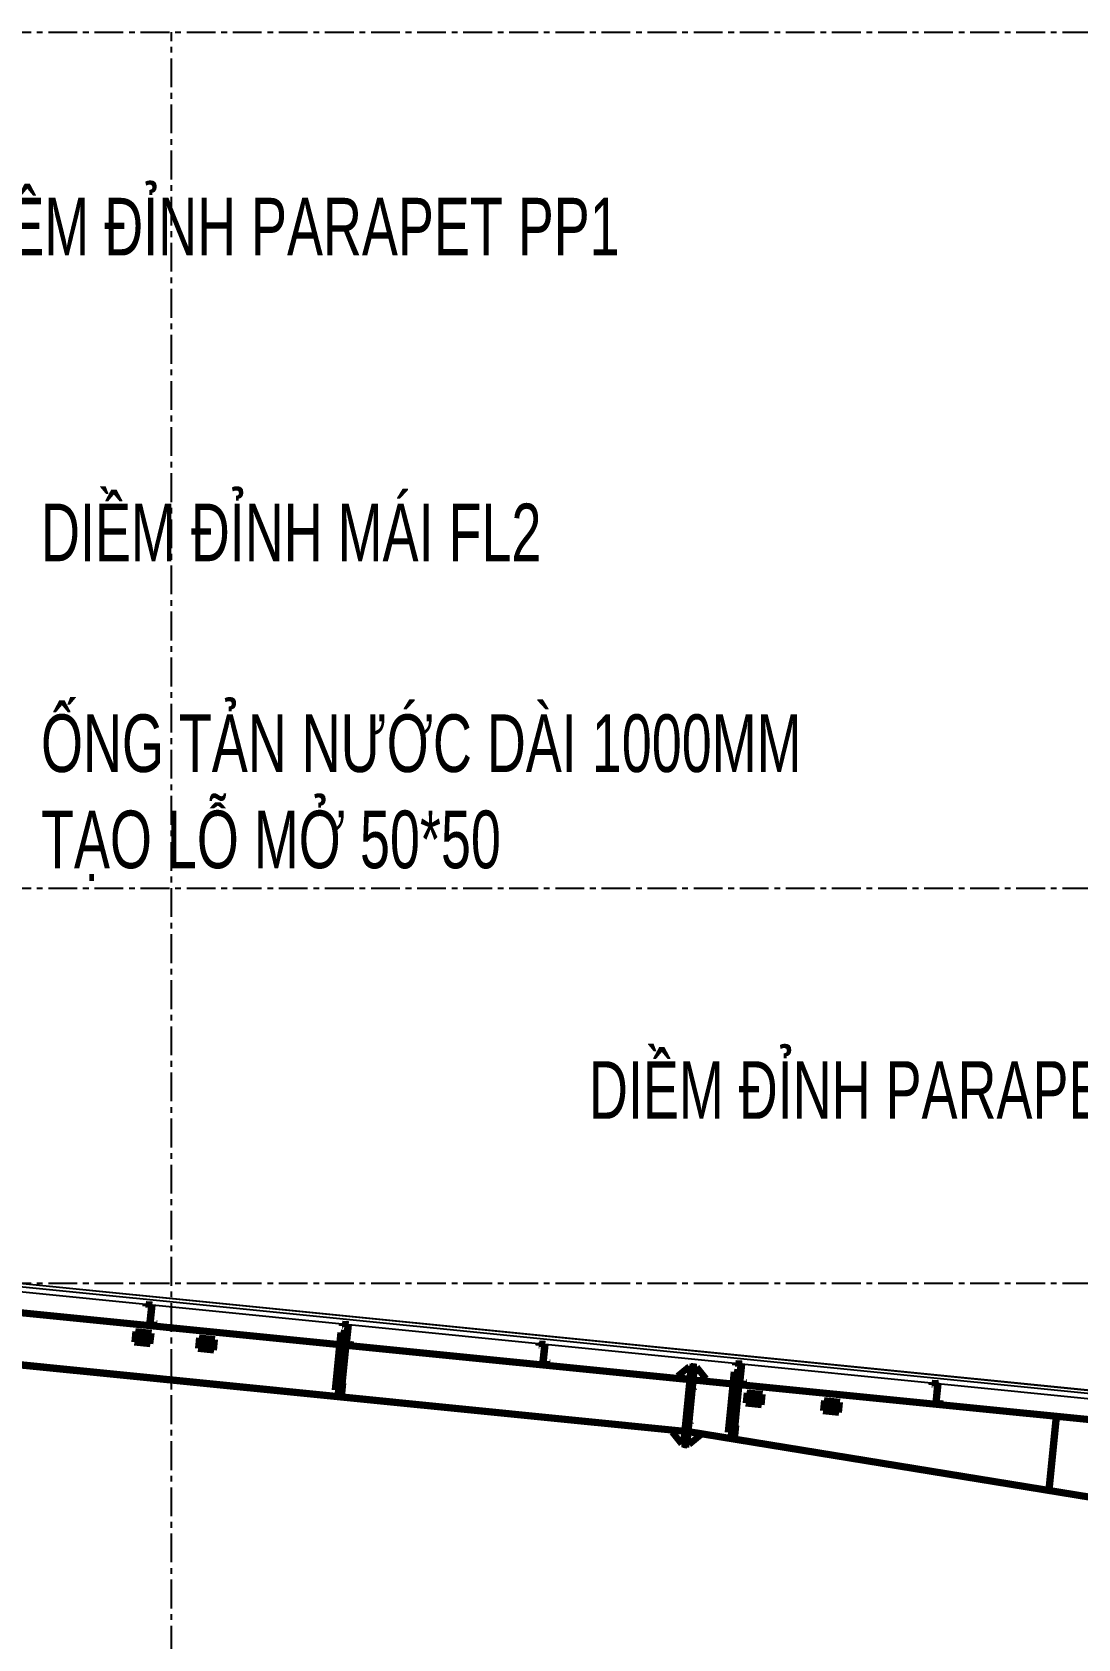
# Model space of a CAD drawing. Header units: inches. Extents: x 2 to 32666, y -5537 to 22.
# Drawn here: x 14155.1 to 14200.5, y -3863.7 to -3794 of the extents above; entities that cross this region are included whole.
import ezdxf

# ---------------------------------------------------------------- set-up
doc = ezdxf.new("R2010")
doc.units = ezdxf.units.IN
doc.header["$MEASUREMENT"] = 0
doc.linetypes.add('CENTER', pattern=[2, 1.25, -0.25, 0.25, -0.25])
for name, color, linetype in [('2', 2, 'Continuous'), ('3', 3, 'Continuous'), ('8', 8, 'Continuous'), ('Tim truc', 8, 'Continuous')]:
    doc.layers.add(name, color=color, linetype=linetype)
doc.styles.add('ST1H', font='vnshxh.shx', dxfattribs={"width": 0.7})

msp = doc.modelspace()

# ---------------------------------------------------------------- hatches: boundary and pattern name
at = {"layer": '2'}
for points in [[(14183.7433, -3852.226), (14183.6637, -3852.2181), (14183.6784, -3852.0702), (14183.758, -3852.0782)], [(14183.8229, -3852.234), (14183.7433, -3852.226), (14183.758, -3852.0782), (14183.8376, -3852.0862)], [(14183.675, -3852.9083), (14183.5954, -3852.9004), (14183.6102, -3852.7525), (14183.6898, -3852.7605)], [(14183.7546, -3852.9163), (14183.675, -3852.9083), (14183.6898, -3852.7605), (14183.7694, -3852.7685)], [(14183.5272, -3854.3867), (14183.4476, -3854.3787), (14183.4624, -3854.2309), (14183.542, -3854.2388)], [(14183.6068, -3854.3946), (14183.5272, -3854.3867), (14183.542, -3854.2388), (14183.6216, -3854.2468)], [(14183.4589, -3855.069), (14183.3793, -3855.061), (14183.3941, -3854.9132), (14183.4737, -3854.9212)], [(14183.5385, -3855.077), (14183.4589, -3855.069), (14183.4737, -3854.9212), (14183.5533, -3854.9291)]]:
    msp.add_hatch(color=256, dxfattribs=at).paths.add_polyline_path(points, flags=17)

# ---------------------------------------------------------------- linework, layer by layer
at = {"layer": '2', "lineweight": 100}
for p, q in [((14151.6717, -3849.2663), (14168.4452, -3850.9436)), ((14151.6751, -3849.2322), (14168.4486, -3850.9095)), ((14160.025, -3849.2629), (14160.0335, -3849.1776)), ((14160.0335, -3849.2638), (14160.025, -3849.2629)), ((14160.0335, -3849.1776), (14160.3007, -3849.2044)), ((14160.0412, -3849.187), (14160.0335, -3849.2638)), ((14160.2913, -3849.212), (14160.0412, -3849.187)), ((14160.2552, -3849.2862), (14160.1756, -3850.0822)), ((14160.2069, -3850.0564), (14160.2913, -3849.212)), ((14160.3007, -3849.2044), (14160.2163, -3850.0487)), ((14160.2836, -3849.289), (14160.2552, -3849.2862)), ((14160.204, -3850.0851), (14160.2069, -3850.0564)), ((14160.2069, -3850.0564), (14160.5083, -3850.0865)), ((14160.2163, -3850.0487), (14160.5006, -3850.0772)), ((14160.4238, -3850.0695), (14160.4144, -3850.0772)), ((14160.5006, -3850.0772), (14160.5083, -3850.0004)), ((14160.5083, -3850.0004), (14160.5168, -3850.0012)), ((14160.5083, -3850.0865), (14160.5168, -3850.0012)), ((14168.5539, -3850.1154), (14168.5624, -3850.0301)), ((14168.5624, -3850.1162), (14168.5539, -3850.1154)), ((14168.5624, -3850.0301), (14168.8297, -3850.0568)), ((14168.5701, -3850.0395), (14168.5624, -3850.1162)), ((14168.8203, -3850.0645), (14168.5701, -3850.0395)), ((14168.7358, -3850.9089), (14168.8203, -3850.0645)), ((14168.8297, -3850.0568), (14168.7452, -3850.9012)), ((14168.7841, -3850.139), (14168.7549, -3850.4307)), ((14168.8125, -3850.1419), (14168.7841, -3850.139)), ((14159.5874, -3850.3673), (14159.5419, -3850.8222)), ((14159.5419, -3850.8222), (14160.2242, -3850.8904)), ((14160.2697, -3850.4355), (14159.5874, -3850.3673)), ((14159.6727, -3850.6629), (14159.6693, -3850.6971)), ((14160.1242, -3850.7425), (14159.6693, -3850.6971)), ((14160.1276, -3850.7084), (14159.6727, -3850.6629)), ((14159.6875, -3850.5151), (14159.6841, -3850.5492)), ((14160.1389, -3850.5947), (14159.6841, -3850.5492)), ((14160.1424, -3850.5606), (14159.6875, -3850.5151)), ((14159.7853, -3850.599), (14159.7818, -3850.6342)), ((14159.7818, -3850.6342), (14159.7996, -3850.6647)), ((14159.8088, -3850.5727), (14159.7853, -3850.599)), ((14159.7996, -3850.6647), (14159.8319, -3850.6789)), ((14159.8088, -3850.5727), (14159.8433, -3850.5651)), ((14159.9684, -3850.6925), (14160.0029, -3850.685)), ((14159.9797, -3850.5788), (14160.0121, -3850.593)), ((14160.0029, -3850.685), (14160.0264, -3850.6586)), ((14160.0299, -3850.6235), (14160.0121, -3850.593)), ((14160.0264, -3850.6586), (14160.0299, -3850.6235)), ((14160.1276, -3850.7084), (14160.1242, -3850.7425)), ((14160.1424, -3850.5606), (14160.1389, -3850.5947)), ((14160.2242, -3850.8904), (14160.2697, -3850.4355)), ((14162.3429, -3850.6429), (14162.2974, -3851.0977)), ((14163.0252, -3850.7111), (14162.3429, -3850.6429)), ((14162.4429, -3850.7907), (14162.4395, -3850.8248)), ((14162.8944, -3850.8703), (14162.4395, -3850.8248)), ((14162.8978, -3850.8362), (14162.4429, -3850.7907)), ((14162.5642, -3850.8482), (14162.5987, -3850.8407)), ((14162.8978, -3850.8362), (14162.8944, -3850.8703)), ((14162.9797, -3851.166), (14163.0252, -3850.7111)), ((14168.2487, -3852.9085), (14168.4991, -3850.4051)), ((14168.4981, -3850.4154), (14168.7687, -3850.4424)), ((14168.4991, -3850.4051), (14168.7834, -3850.4336)), ((14168.7687, -3850.4424), (14168.4991, -3853.1386)), ((14168.7484, -3850.6455), (14168.762, -3850.6468)), ((14150.5163, -3851.4135), (14183.4152, -3854.7031)), ((14150.5197, -3851.3794), (14183.4186, -3854.669)), ((14162.2974, -3851.0977), (14162.9797, -3851.166)), ((14162.4282, -3850.9385), (14162.4247, -3850.9726)), ((14162.8796, -3851.0181), (14162.4247, -3850.9726)), ((14162.883, -3850.984), (14162.4282, -3850.9385)), ((14162.5407, -3850.8746), (14162.5372, -3850.9097)), ((14162.5372, -3850.9097), (14162.555, -3850.9402)), ((14162.5642, -3850.8482), (14162.5407, -3850.8746)), ((14162.555, -3850.9402), (14162.5874, -3850.9544)), ((14162.7238, -3850.9681), (14162.7583, -3850.9606)), ((14162.7675, -3850.8686), (14162.7352, -3850.8544)), ((14162.7583, -3850.9606), (14162.7818, -3850.9342)), ((14162.7853, -3850.8991), (14162.7675, -3850.8686)), ((14162.7818, -3850.9342), (14162.7853, -3850.8991)), ((14162.883, -3850.984), (14162.8796, -3851.0181)), ((14168.5334, -3852.9331), (14168.7358, -3850.9089)), ((14168.7295, -3850.972), (14183.6392, -3852.4629)), ((14168.7329, -3850.9379), (14183.6426, -3852.4287)), ((14168.7358, -3850.9089), (14169.0372, -3850.939)), ((14168.7452, -3850.9012), (14169.0295, -3850.9296)), ((14168.9528, -3850.9219), (14168.9434, -3850.9296)), ((14169.0295, -3850.9296), (14169.0372, -3850.8529)), ((14169.0372, -3850.8529), (14169.0457, -3850.8537)), ((14169.0372, -3850.939), (14169.0457, -3850.8537)), ((14177.0828, -3850.9684), (14177.0913, -3850.8831)), ((14177.0913, -3850.9692), (14177.0828, -3850.9684)), ((14177.0913, -3850.8831), (14177.3585, -3850.9098)), ((14177.099, -3850.8924), (14177.0913, -3850.9692)), ((14177.3492, -3850.9175), (14177.099, -3850.8924)), ((14177.313, -3850.9918), (14177.2334, -3851.7879)), ((14177.2647, -3851.7618), (14177.3492, -3850.9175)), ((14177.3585, -3850.9098), (14177.2741, -3851.7541)), ((14177.3414, -3850.9947), (14177.313, -3850.9918)), ((14177.2618, -3851.7907), (14177.2647, -3851.7618)), ((14177.2647, -3851.7618), (14177.5661, -3851.792)), ((14177.2741, -3851.7541), (14177.5584, -3851.7826)), ((14177.4816, -3851.7749), (14177.4723, -3851.7826)), ((14177.5584, -3851.7826), (14177.5661, -3851.7058)), ((14177.5661, -3851.7058), (14177.5746, -3851.7067)), ((14177.5661, -3851.792), (14177.5746, -3851.7067)), ((14183.111, -3852.2891), (14183.6113, -3851.8798)), ((14183.3583, -3855.2714), (14183.6995, -3851.8599)), ((14183.4379, -3855.2794), (14183.7791, -3851.8678)), ((14183.4379, -3855.2794), (14183.7791, -3851.8678)), ((14183.5175, -3855.2873), (14183.8587, -3851.8758)), ((14183.6113, -3851.8798), (14183.6966, -3851.8883)), ((14183.6995, -3851.8599), (14183.7791, -3851.8678)), ((14183.7791, -3851.8678), (14183.8587, -3851.8758)), ((14183.9411, -3851.9127), (14183.8558, -3851.9042)), ((14184.3505, -3852.4131), (14183.9411, -3851.9127)), ((14185.2935, -3854.7443), (14185.5569, -3852.1101)), ((14185.8266, -3852.1472), (14185.5443, -3854.9696)), ((14185.5559, -3852.1201), (14185.8266, -3852.1472)), ((14185.5569, -3852.1101), (14185.8412, -3852.1386)), ((14185.6117, -3851.8212), (14185.6202, -3851.7359)), ((14185.6202, -3851.8221), (14185.6117, -3851.8212)), ((14185.6202, -3851.7359), (14185.8874, -3851.7626)), ((14185.6279, -3851.7453), (14185.6202, -3851.8221)), ((14185.8781, -3851.7703), (14185.6279, -3851.7453)), ((14185.7936, -3852.6147), (14185.8781, -3851.7703)), ((14185.8874, -3851.7626), (14185.803, -3852.607)), ((14185.8419, -3851.8444), (14185.8128, -3852.1357)), ((14185.8704, -3851.8473), (14185.8419, -3851.8444)), ((14168.5194, -3852.9356), (14168.2487, -3852.9085)), ((14168.5091, -3853.1764), (14168.5334, -3852.9331)), ((14168.5375, -3853.1793), (14168.5944, -3852.6107)), ((14168.5944, -3852.6107), (14168.5659, -3852.6078)), ((14183.1024, -3852.3744), (14183.111, -3852.2891)), ((14183.5573, -3852.4199), (14183.1024, -3852.3744)), ((14183.6511, -3852.3432), (14183.5573, -3852.4199)), ((14183.6426, -3852.4287), (14183.6392, -3852.4629)), ((14183.8018, -3852.4444), (14183.7984, -3852.4785)), ((14183.7984, -3852.4785), (14185.503, -3852.649)), ((14183.8018, -3852.4444), (14185.5065, -3852.6149)), ((14183.8871, -3852.4529), (14183.8103, -3852.3591)), ((14184.342, -3852.4984), (14184.3505, -3852.4131)), ((14185.5793, -3854.7582), (14185.7936, -3852.6147)), ((14185.7873, -3852.6774), (14202.5608, -3854.3549)), ((14185.7908, -3852.6433), (14202.5642, -3854.3208)), ((14185.7936, -3852.6147), (14186.095, -3852.6448)), ((14185.803, -3852.607), (14186.0873, -3852.6354)), ((14185.8068, -3852.3454), (14185.8204, -3852.3468)), ((14186.0105, -3852.6278), (14186.0012, -3852.6354)), ((14186.0873, -3852.6354), (14186.095, -3852.5587)), ((14186.095, -3852.5587), (14186.1035, -3852.5595)), ((14186.095, -3852.6448), (14186.1035, -3852.5595)), ((14194.1406, -3852.6742), (14194.1491, -3852.5889)), ((14194.1491, -3852.675), (14194.1406, -3852.6742)), ((14194.1491, -3852.5889), (14194.4163, -3852.6156)), ((14194.1568, -3852.5983), (14194.1491, -3852.675)), ((14194.4069, -3852.6233), (14194.1568, -3852.5983)), ((14194.3708, -3852.6974), (14194.2912, -3853.4934)), ((14194.3225, -3853.4676), (14194.4069, -3852.6233)), ((14194.4163, -3852.6156), (14194.3319, -3853.46)), ((14194.3992, -3852.7002), (14194.3708, -3852.6974)), ((14168.4991, -3853.1386), (14168.5127, -3853.14)), ((14168.5375, -3853.1793), (14168.5091, -3853.1764)), ((14186.1115, -3853.0199), (14186.066, -3853.4748)), ((14186.066, -3853.4748), (14186.7483, -3853.543)), ((14186.7938, -3853.0882), (14186.1115, -3853.0199)), ((14186.1968, -3853.3156), (14186.1934, -3853.3497)), ((14186.6483, -3853.3952), (14186.1934, -3853.3497)), ((14186.6517, -3853.3611), (14186.1968, -3853.3156)), ((14186.2116, -3853.1678), (14186.2082, -3853.2019)), ((14186.663, -3853.2474), (14186.2082, -3853.2019)), ((14186.6665, -3853.2133), (14186.2116, -3853.1678)), ((14186.3094, -3853.2517), (14186.3059, -3853.2868)), ((14186.3059, -3853.2868), (14186.3237, -3853.3173)), ((14186.3329, -3853.2253), (14186.3094, -3853.2517)), ((14186.3237, -3853.3173), (14186.356, -3853.3315)), ((14186.3329, -3853.2253), (14186.3674, -3853.2178)), ((14186.4925, -3853.3452), (14186.527, -3853.3377)), ((14186.5038, -3853.2315), (14186.5362, -3853.2457)), ((14186.527, -3853.3377), (14186.5505, -3853.3113)), ((14186.554, -3853.2762), (14186.5362, -3853.2457)), ((14186.5505, -3853.3113), (14186.554, -3853.2762)), ((14186.6517, -3853.3611), (14186.6483, -3853.3952)), ((14186.6665, -3853.2133), (14186.663, -3853.2474)), ((14186.7483, -3853.543), (14186.7938, -3853.0882)), ((14189.4622, -3853.355), (14189.4167, -3853.8099)), ((14190.1445, -3853.4233), (14189.4622, -3853.355)), ((14189.5623, -3853.5029), (14189.5589, -3853.537)), ((14190.0138, -3853.5825), (14189.5589, -3853.537)), ((14190.0172, -3853.5484), (14189.5623, -3853.5029)), ((14189.6601, -3853.5868), (14189.6566, -3853.6219)), ((14189.6566, -3853.6219), (14189.6744, -3853.6524)), ((14189.6836, -3853.5604), (14189.6601, -3853.5868)), ((14189.6836, -3853.5604), (14189.7181, -3853.5529)), ((14189.8869, -3853.5808), (14189.8546, -3853.5666)), ((14189.9047, -3853.6113), (14189.8869, -3853.5808)), ((14189.9012, -3853.6464), (14189.9047, -3853.6113)), ((14190.0172, -3853.5484), (14190.0138, -3853.5825)), ((14190.0991, -3853.8781), (14190.1445, -3853.4233)), ((14194.3196, -3853.4963), (14194.3225, -3853.4676)), ((14194.3225, -3853.4676), (14194.6239, -3853.4978)), ((14194.3319, -3853.46), (14194.6162, -3853.4884)), ((14194.5394, -3853.4807), (14194.53, -3853.4884)), ((14194.6162, -3853.4884), (14194.6239, -3853.4116)), ((14194.6239, -3853.4116), (14194.6324, -3853.4125)), ((14194.6239, -3853.4978), (14194.6324, -3853.4125)), ((14189.4167, -3853.8099), (14190.0991, -3853.8781)), ((14189.5475, -3853.6507), (14189.5441, -3853.6848)), ((14189.999, -3853.7303), (14189.5441, -3853.6848)), ((14190.0024, -3853.6962), (14189.5475, -3853.6507)), ((14189.6744, -3853.6524), (14189.7067, -3853.6666)), ((14189.8432, -3853.6803), (14189.8777, -3853.6728)), ((14189.8777, -3853.6728), (14189.9012, -3853.6464)), ((14190.0024, -3853.6962), (14189.999, -3853.7303)), ((14199.2189, -3857.2396), (14199.5376, -3854.0526)), ((14199.2473, -3857.2424), (14199.5661, -3854.0554)), ((14199.5661, -3854.0554), (14199.5376, -3854.0526)), ((14182.875, -3854.6491), (14182.8665, -3854.7341)), ((14182.8665, -3854.7341), (14183.2758, -3855.2345)), ((14183.4066, -3854.7881), (14183.3301, -3854.6946)), ((14183.4186, -3854.669), (14183.4152, -3854.7031)), ((14183.5658, -3854.8041), (14183.6591, -3854.7327)), ((14183.5799, -3854.685), (14183.5743, -3854.7188)), ((14183.5743, -3854.7188), (14210.7974, -3859.1641)), ((14183.5778, -3854.6846), (14183.5799, -3854.685)), ((14183.5799, -3854.685), (14210.803, -3859.1302)), ((14184.106, -3854.8581), (14183.6056, -3855.2675)), ((14183.6591, -3854.7327), (14184.1111, -3854.8066)), ((14184.1111, -3854.8066), (14184.106, -3854.8581)), ((14185.5642, -3854.7714), (14185.2935, -3854.7443)), ((14185.5443, -3854.9696), (14185.558, -3854.9709)), ((14185.5544, -3855.0066), (14185.5793, -3854.7582)), ((14185.5829, -3855.0094), (14185.5544, -3855.0066)), ((14185.5829, -3855.0094), (14185.6397, -3854.4408)), ((14185.6397, -3854.4408), (14185.6113, -3854.438)), ((14183.2758, -3855.2345), (14183.3611, -3855.243)), ((14183.3583, -3855.2714), (14183.4379, -3855.2794)), ((14183.4379, -3855.2794), (14183.5175, -3855.2873)), ((14183.6056, -3855.2675), (14183.5203, -3855.259)), ((14199.2473, -3857.2424), (14199.2189, -3857.2396))]:
    msp.add_line(p, q, dxfattribs=at)
at = {"layer": '2', "lineweight": 0}
for p, q in [((14160.1927, -3849.452), (14160.3803, -3849.4708)), ((14160.1586, -3849.7931), (14160.3462, -3849.8119)), ((14160.187, -3849.796), (14160.241, -3849.8014)), ((14160.187, -3849.796), (14160.241, -3849.8014)), ((14160.187, -3849.796), (14160.3462, -3849.8119)), ((14160.187, -3849.796), (14160.3462, -3849.8119)), ((14160.2211, -3849.4548), (14160.2751, -3849.4602)), ((14160.2211, -3849.4548), (14160.2751, -3849.4602)), ((14160.2211, -3849.4548), (14160.3803, -3849.4708)), ((14160.2211, -3849.4548), (14160.3803, -3849.4708)), ((14159.728, -3850.5891), (14159.7215, -3850.6104)), ((14159.7215, -3850.6104), (14159.7215, -3850.6104)), ((14159.7215, -3850.6104), (14159.7236, -3850.6326)), ((14159.7236, -3850.6326), (14159.7341, -3850.6523)), ((14159.7422, -3850.5719), (14159.728, -3850.5891)), ((14159.7341, -3850.6523), (14159.7513, -3850.6664)), ((14159.7357, -3850.6118), (14159.9631, -3850.6346)), ((14159.7618, -3850.5614), (14159.7422, -3850.5719)), ((14159.7513, -3850.6664), (14159.7727, -3850.6729)), ((14159.784, -3850.5592), (14159.7618, -3850.5614)), ((14159.7727, -3850.6729), (14159.9148, -3850.6872)), ((14159.9262, -3850.5734), (14159.784, -3850.5592)), ((14159.8608, -3850.5095), (14159.8381, -3850.7369)), ((14159.9148, -3850.6872), (14159.937, -3850.685)), ((14159.9475, -3850.5799), (14159.9262, -3850.5734)), ((14159.937, -3850.685), (14159.9567, -3850.6745)), ((14159.9647, -3850.5941), (14159.9475, -3850.5799)), ((14159.9567, -3850.6745), (14159.9709, -3850.6573)), ((14159.9752, -3850.6138), (14159.9647, -3850.5941)), ((14159.9709, -3850.6573), (14159.9774, -3850.636)), ((14159.9774, -3850.636), (14159.9752, -3850.6138)), ((14159.9774, -3850.636), (14159.9774, -3850.636)), ((14162.6048, -3850.8457), (14162.5851, -3850.8562)), ((14162.627, -3850.8435), (14162.6048, -3850.8457)), ((14162.7692, -3850.8578), (14162.627, -3850.8435)), ((14162.7038, -3850.7938), (14162.681, -3851.0212)), ((14168.6875, -3850.6456), (14168.8751, -3850.6644)), ((14168.7023, -3850.6471), (14168.8899, -3850.6658)), ((14168.7023, -3850.6471), (14168.8899, -3850.6658)), ((14168.7159, -3850.6484), (14168.8751, -3850.6644)), ((14168.7159, -3850.6484), (14168.8751, -3850.6644)), ((14168.7216, -3850.3044), (14168.9093, -3850.3232)), ((14168.7501, -3850.3073), (14168.9093, -3850.3232)), ((14168.7501, -3850.3073), (14168.9093, -3850.3232)), ((14168.7501, -3850.3073), (14168.8041, -3850.3127)), ((14168.7501, -3850.3073), (14168.8041, -3850.3127)), ((14162.571, -3850.8734), (14162.5645, -3850.8947)), ((14162.5645, -3850.8947), (14162.5645, -3850.8947)), ((14162.5645, -3850.8947), (14162.5666, -3850.9169)), ((14162.5666, -3850.9169), (14162.5771, -3850.9366)), ((14162.5851, -3850.8562), (14162.571, -3850.8734)), ((14162.5771, -3850.9366), (14162.5943, -3850.9508)), ((14162.5787, -3850.8961), (14162.8061, -3850.9189)), ((14162.5943, -3850.9508), (14162.6156, -3850.9573)), ((14162.6156, -3850.9573), (14162.7578, -3850.9715)), ((14162.7578, -3850.9715), (14162.78, -3850.9693)), ((14162.7905, -3850.8643), (14162.7692, -3850.8578)), ((14162.78, -3850.9693), (14162.7997, -3850.9588)), ((14162.8077, -3850.8784), (14162.7905, -3850.8643)), ((14162.7997, -3850.9588), (14162.8138, -3850.9416)), ((14162.8182, -3850.8981), (14162.8077, -3850.8784)), ((14162.8138, -3850.9416), (14162.8203, -3850.9203)), ((14162.8203, -3850.9203), (14162.8182, -3850.8981)), ((14162.8203, -3850.9203), (14162.8203, -3850.9203)), ((14177.2164, -3851.4986), (14177.404, -3851.5173)), ((14177.2448, -3851.5014), (14177.404, -3851.5173)), ((14177.2448, -3851.5014), (14177.404, -3851.5173)), ((14177.2448, -3851.5014), (14177.2988, -3851.5068)), ((14177.2448, -3851.5014), (14177.2988, -3851.5068)), ((14177.2505, -3851.1574), (14177.4381, -3851.1762)), ((14177.2789, -3851.1603), (14177.4381, -3851.1762)), ((14177.2789, -3851.1603), (14177.4381, -3851.1762)), ((14177.2789, -3851.1603), (14177.333, -3851.1657)), ((14177.2789, -3851.1603), (14177.333, -3851.1657)), ((14183.5806, -3852.1351), (14184.0122, -3852.1783)), ((14183.5806, -3852.1351), (14184.0122, -3852.1783)), ((14183.6637, -3852.2181), (14183.7433, -3852.226)), ((14183.6637, -3852.2181), (14183.7433, -3852.226)), ((14183.6784, -3852.0702), (14183.758, -3852.0782)), ((14183.6784, -3852.0702), (14183.758, -3852.0782)), ((14183.7433, -3852.226), (14183.8229, -3852.234)), ((14183.7433, -3852.226), (14183.8229, -3852.234)), ((14183.758, -3852.0782), (14183.8376, -3852.0862)), ((14183.758, -3852.0782), (14183.8376, -3852.0862)), ((14185.7794, -3852.0103), (14185.967, -3852.029)), ((14185.8078, -3852.0131), (14185.967, -3852.029)), ((14185.8078, -3852.0131), (14185.967, -3852.029)), ((14185.8078, -3852.0131), (14185.8618, -3852.0185)), ((14185.8078, -3852.0131), (14185.8618, -3852.0185)), ((14168.4755, -3852.9147), (14168.6632, -3852.9334)), ((14168.4755, -3852.9147), (14168.6632, -3852.9334)), ((14183.5124, -3852.8174), (14183.944, -3852.8606)), ((14183.5124, -3852.8174), (14183.944, -3852.8606)), ((14183.5954, -3852.9004), (14183.675, -3852.9083)), ((14183.5954, -3852.9004), (14183.675, -3852.9083)), ((14183.6102, -3852.7525), (14183.6898, -3852.7605)), ((14183.6102, -3852.7525), (14183.6898, -3852.7605)), ((14183.675, -3852.9083), (14183.7546, -3852.9163)), ((14183.675, -3852.9083), (14183.7546, -3852.9163)), ((14183.6898, -3852.7605), (14183.7694, -3852.7685)), ((14183.6898, -3852.7605), (14183.7694, -3852.7685)), ((14185.7453, -3852.3514), (14185.9329, -3852.3702)), ((14185.7601, -3852.3529), (14185.9477, -3852.3717)), ((14185.7601, -3852.3529), (14185.9477, -3852.3717)), ((14185.7737, -3852.3543), (14185.9329, -3852.3702)), ((14185.7737, -3852.3543), (14185.9329, -3852.3702)), ((14194.3083, -3852.8632), (14194.4959, -3852.882)), ((14194.3367, -3852.8661), (14194.4959, -3852.882)), ((14194.3367, -3852.8661), (14194.4959, -3852.882)), ((14194.3367, -3852.8661), (14194.3907, -3852.8715)), ((14194.3367, -3852.8661), (14194.3907, -3852.8715)), ((14186.2774, -3853.2443), (14186.2709, -3853.2656)), ((14186.2709, -3853.2656), (14186.2709, -3853.2656)), ((14186.2709, -3853.2656), (14186.273, -3853.2878)), ((14186.273, -3853.2878), (14186.2835, -3853.3075)), ((14186.2915, -3853.227), (14186.2774, -3853.2443)), ((14186.2835, -3853.3075), (14186.3007, -3853.3216)), ((14186.2851, -3853.267), (14186.5125, -3853.2897)), ((14186.3112, -3853.2166), (14186.2915, -3853.227)), ((14186.3007, -3853.3216), (14186.322, -3853.3281)), ((14186.3334, -3853.2144), (14186.3112, -3853.2166)), ((14186.322, -3853.3281), (14186.4642, -3853.3423)), ((14186.4756, -3853.2286), (14186.3334, -3853.2144)), ((14186.4102, -3853.1647), (14186.3874, -3853.3921)), ((14186.4642, -3853.3423), (14186.4864, -3853.3402)), ((14186.4969, -3853.2351), (14186.4756, -3853.2286)), ((14186.4864, -3853.3402), (14186.5061, -3853.3297)), ((14186.5141, -3853.2493), (14186.4969, -3853.2351)), ((14186.5061, -3853.3297), (14186.5202, -3853.3125)), ((14186.5246, -3853.269), (14186.5141, -3853.2493)), ((14186.5202, -3853.3125), (14186.5267, -3853.2912)), ((14186.5267, -3853.2912), (14186.5246, -3853.269)), ((14186.5267, -3853.2912), (14186.5267, -3853.2912)), ((14189.6889, -3853.5854), (14189.6824, -3853.6068)), ((14189.6824, -3853.6068), (14189.6824, -3853.6068)), ((14189.6824, -3853.6068), (14189.6846, -3853.629)), ((14189.6846, -3853.629), (14189.6951, -3853.6486)), ((14189.7031, -3853.5682), (14189.6889, -3853.5854)), ((14189.6966, -3853.6082), (14189.9241, -3853.6309)), ((14189.7228, -3853.5577), (14189.7031, -3853.5682)), ((14189.745, -3853.5556), (14189.7228, -3853.5577)), ((14189.8871, -3853.5698), (14189.745, -3853.5556)), ((14189.8217, -3853.5058), (14189.799, -3853.7333)), ((14189.9084, -3853.5763), (14189.8871, -3853.5698)), ((14189.9257, -3853.5905), (14189.9084, -3853.5763)), ((14189.9361, -3853.6102), (14189.9257, -3853.5905)), ((14189.9318, -3853.6537), (14189.9383, -3853.6324)), ((14189.9383, -3853.6324), (14189.9361, -3853.6102)), ((14189.9383, -3853.6324), (14189.9383, -3853.6324)), ((14194.2742, -3853.2044), (14194.4618, -3853.2232)), ((14194.3026, -3853.2072), (14194.4618, -3853.2232)), ((14194.3026, -3853.2072), (14194.4618, -3853.2232)), ((14194.3026, -3853.2072), (14194.3566, -3853.2126)), ((14194.3026, -3853.2072), (14194.3566, -3853.2126)), ((14183.3646, -3854.2958), (14183.7961, -3854.3389)), ((14183.3646, -3854.2958), (14183.7961, -3854.3389)), ((14183.4624, -3854.2309), (14183.542, -3854.2388)), ((14183.4624, -3854.2309), (14183.542, -3854.2388)), ((14183.542, -3854.2388), (14183.6216, -3854.2468)), ((14183.542, -3854.2388), (14183.6216, -3854.2468)), ((14189.6951, -3853.6486), (14189.7123, -3853.6628)), ((14189.7123, -3853.6628), (14189.7336, -3853.6693)), ((14189.7336, -3853.6693), (14189.8757, -3853.6835)), ((14189.8757, -3853.6835), (14189.8979, -3853.6814)), ((14189.8979, -3853.6814), (14189.9176, -3853.6709)), ((14189.9176, -3853.6709), (14189.9318, -3853.6537)), ((14183.2963, -3854.9781), (14183.7279, -3855.0212)), ((14183.2963, -3854.9781), (14183.7279, -3855.0212)), ((14183.3941, -3854.9132), (14183.4737, -3854.9212)), ((14183.3941, -3854.9132), (14183.4737, -3854.9212)), ((14183.4476, -3854.3787), (14183.5272, -3854.3867)), ((14183.4476, -3854.3787), (14183.5272, -3854.3867)), ((14183.4737, -3854.9212), (14183.5533, -3854.9291)), ((14183.4737, -3854.9212), (14183.5533, -3854.9291)), ((14183.5272, -3854.3867), (14183.6068, -3854.3946)), ((14183.5272, -3854.3867), (14183.6068, -3854.3946)), ((14185.5209, -3854.7448), (14185.7085, -3854.7635)), ((14185.5209, -3854.7448), (14185.7085, -3854.7635)), ((14183.3793, -3855.061), (14183.4589, -3855.069)), ((14183.3793, -3855.061), (14183.4589, -3855.069)), ((14183.4589, -3855.069), (14183.5385, -3855.077)), ((14183.4589, -3855.069), (14183.5385, -3855.077))]:
    msp.add_line(p, q, dxfattribs=at)
at = {"layer": '3'}
for p, q in [((14116.1911, -3844.4251), (14217.1737, -3854.5243)), ((14116.1911, -3844.4308), (14217.1731, -3854.53)), ((14116.4059, -3844.8141), (14217.0048, -3854.8749)), ((14116.4114, -3844.8204), (14217.0111, -3854.8813))]:
    msp.add_line(p, q, dxfattribs=at)
at = {"layer": '8'}
msp.add_line((14116.1911, -3844.5687), (14217.1595, -3854.6664), dxfattribs=at)
at = {"layer": 'Tim truc', "linetype": 'CENTER'}
for p, q in [((13723.8029, -3793.9869), (14224.8224, -3793.9869)), ((14161.1458, -3924.3761), (14161.1458, -3793.9869)), ((13723.8029, -3831.1298), (14224.8224, -3831.1298)), ((13723.8029, -3848.2726), (14224.8224, -3848.2726))]:
    msp.add_line(p, q, dxfattribs=at)

# ---------------------------------------------------------------- texts
at = {"layer": '3', "style": 'ST1H', "width": 0.7}
for s, p in [('diÒm ®Ønh parapet pp1', (14151.7244, -3803.6752)), ('diÒm ®Ønh m¸i fl2', (14155.483, -3816.9437)), ('èng t¶n n\xadíc dµi 1000mm', (14155.483, -3826.0879)), ('t¹o lç më 50*50 ', (14155.483, -3830.2619)), ('diÒm ®Ønh parapet pp1', (14179.2593, -3841.1338))]:
    msp.add_text(s, height=2.5, dxfattribs=at).set_placement(p)

doc.saveas('drawing.dxf')
